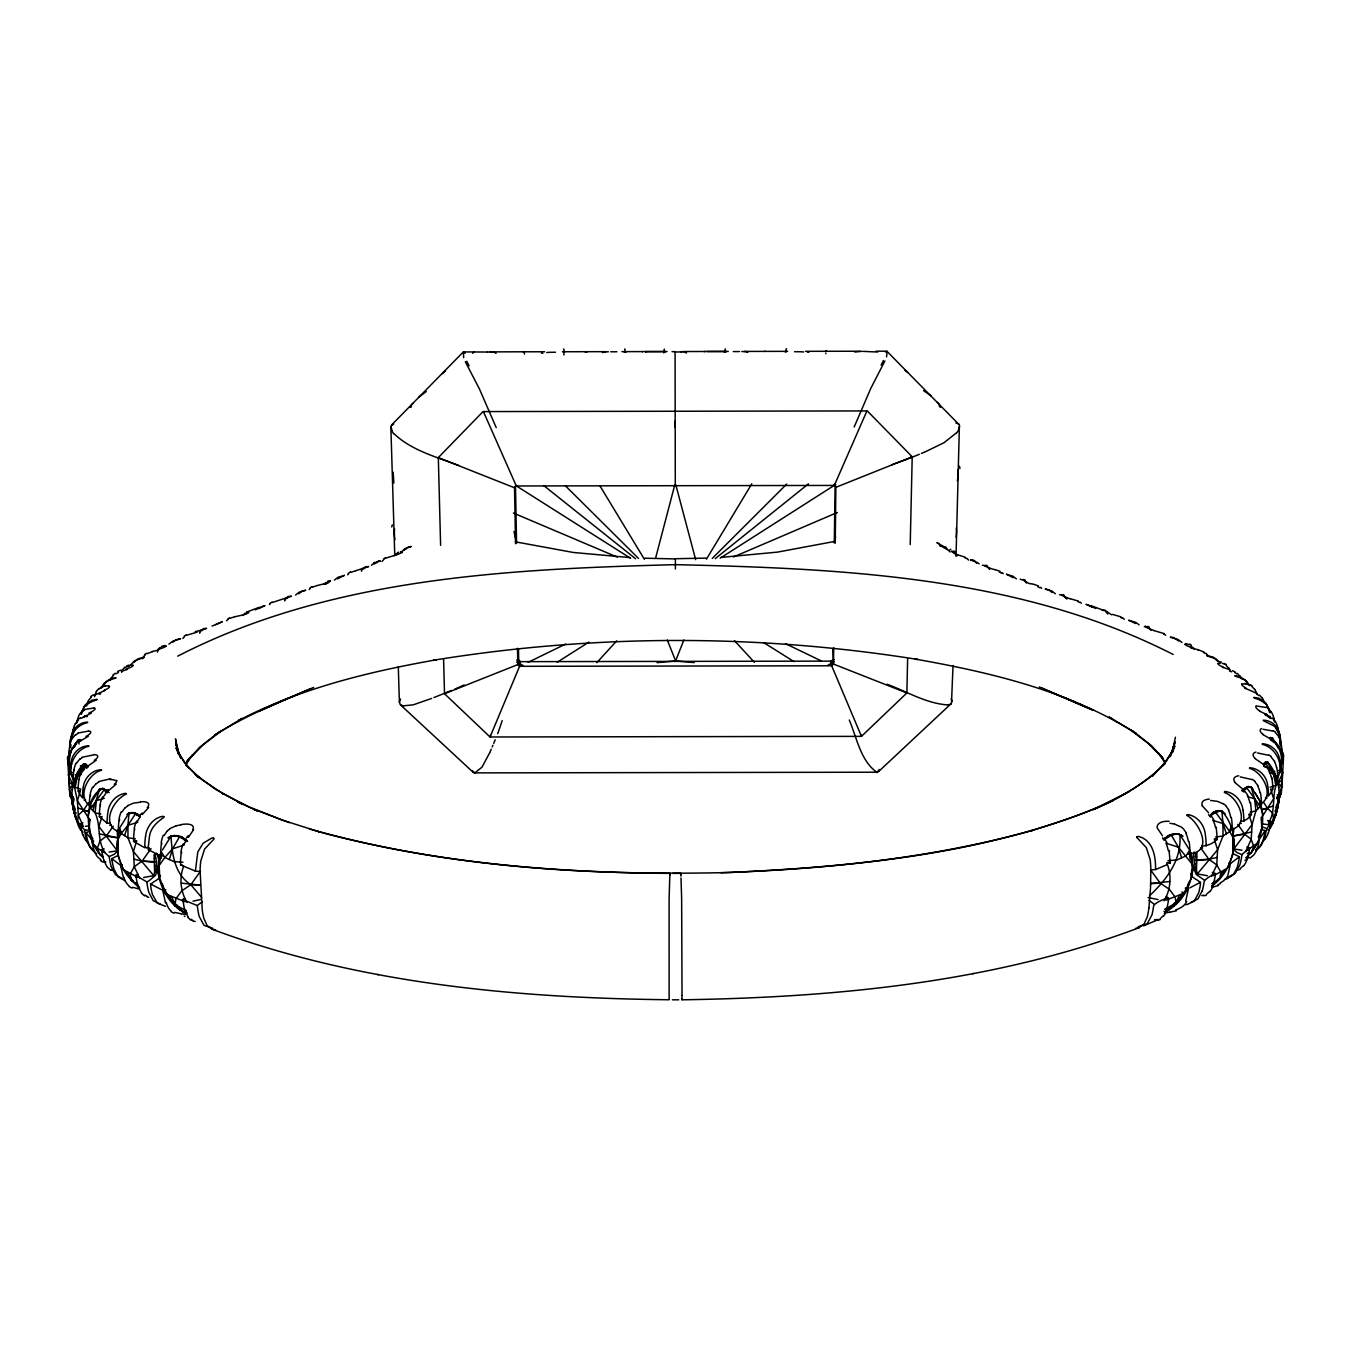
<?xml version="1.0" encoding="UTF-8"?>
<svg xmlns="http://www.w3.org/2000/svg" width="1351" height="1351" viewBox="0 0 1351 1351"><rect width="100%" height="100%" fill="white"/><g stroke="black" fill="none" stroke-linecap="round" stroke-linejoin="round"><path stroke-width="1.5" d="M675.297 485.701L675.078 351.8M391.959 430.665L390.979 426.105L393.715 424.011M472.597 770.796L473.306 772.434L400.301 704.682L399.406 702.115L400.555 698.94M706.016 558.115L675.399 558.723L675.399 569.058M682.019 995.13L681.647 899.614A127.636 1.216 89.7 0 0 681.613 897.908L681.005 877.947M682.019 995.704L681.951 999.656M879.129 769.445L878.437 771.708L951.476 703.364L953.029 665.739M1190.18 859.152L1189.724 852.346M200.488 871.581L195.388 871.091L197.786 851.991L203.123 843.21L211.702 838.127A2.432 1.131 -14.4 0 1 213.238 838.008M163.336 855.791L160.837 855.994L160.887 853.933M121.185 831.642L118.55 831.76L118.584 829.75M164.062 816.916A2.398 0.929 -16.8 0 1 163.843 817.389C157.02 822.067 150.231 828.18 149.421 837.046C148.542 840.862 149.117 853.359 144.793 845.743A68.969 56.945 -60.3 0 1 145.536 836.387M159.266 855.234L148.374 849.711L149.319 847.786M154.588 872.476L154.098 854.592L155.061 854.389L156.446 861.752L155.855 872.206L154.588 872.476L153.778 875.651L143.645 877.491M832.723 648.598L833.466 664.067L831.676 665.79L519.578 666.313L517.788 664.591L517.484 648.277M835.154 483.506L834.276 542.849L835.492 536.955M92.679 806.716A13.375 12.767 86.3 0 0 92.155 806.682C75.538 800.18 86.869 773.836 101.511 770.205M89.453 806.615L89.487 804.672M110.326 823.198L107.084 823.198L107.134 821.222A67.381 59.461 -49.2 0 1 107.911 812.12C108.924 803.068 115.798 794.912 124.934 793.409A2.381 0.861 -15 0 1 126.217 793.51M118.55 831.76C100.396 824.363 113.281 799.471 126.538 793.932M195.388 871.091L180.595 864.944L180.646 862.833M833.719 647.754L833.466 664.067L906.859 692.962L907.636 658.697M835.256 543.186L835.864 486.292M69.526 755.918L69.019 754.044A62.94 58.954 -8.1 0 1 69.779 745.651L70.083 744.553A24.369 23.085 9.3 0 1 72.414 737.916M72.532 772.552L70.336 772.417L69.239 763.923A63.733 59.647 -1.5 0 1 70.032 755.462L70.32 754.365A24.69 23.018 -3 0 1 72.599 747.643M70.759 747.407C67.803 736.768 76.213 724.862 87.562 722.616M70.336 772.417L70.387 770.543M74.761 781.182C65.068 770.779 74.102 749.433 88.71 746.276M73.106 781.148L73.157 779.24M84.623 797.917C80.992 797.917 78.24 792.699 78.105 789.271A65.507 60.829 -20.7 0 1 78.882 780.54L79.202 779.392M82.428 797.884L82.479 795.942A65.827 60.356 -33.8 0 1 83.272 787.126M107.084 823.198L99.366 816.595L99.417 814.636A67.094 60.896 -38.7 0 1 100.143 805.635M144.76 847.769L133.597 841.437L133.648 839.41A68.614 59.427 -52.8 0 1 134.323 830.156M680.701 874.806L680.752 873.438L680.904 875.161A125.913 1.182 89.7 0 1 680.938 876.073M952.05 701.473L951.256 698.653M956.035 556.443L959.413 424.94L886.982 351.328L885.412 352.02M910.219 544.571L912.212 456.79L867.291 410.924L483.05 411.582L438.315 457.601L440.612 545.365M1196.479 870.77L1196.902 852.869L1195.939 852.667L1194.588 860.047L1195.213 870.5L1196.479 870.77L1197.307 873.928L1207.456 875.752M1265.701 715.506L1265.431 714.155L1266.377 714.172L1270.244 718.479M69.847 747.779L69.847 747.542A62.619 58.667 3.8 0 1 70.64 739.25L71.451 736.126M877.812 352.02L863.002 351.378M959.598 426.24L958.501 429.686M1150.545 887.506L1150.832 869.048A70.657 52.773 67.8 0 0 1150.123 859.422L1146.29 847.567L1136.816 837.468M393.158 472.191L393.85 483.05M1150.495 888.333L1148.924 907.973M117.453 834.006L118.77 833.803L118.212 830.122L117.233 830.274L118.111 844.544L117.267 850.809L109.161 852.093M1166.69 862.647C1171.874 874.908 1170.945 889.38 1164.106 900.813M1281.423 787.312L1282.335 770.931M187.249 912.938L186.066 913.293C169.483 905.812 159.57 887.235 157.645 869.504L159.334 864.927L160.077 854.356M1190.282 854.035C1196.716 876.039 1185.891 902.147 1165.086 911.689L1163.92 911.351M1266.934 762.065L1264.637 762.656L1263.557 764.784L1267.829 762.268C1283.112 779.848 1281.981 807.189 1270.16 826.204L1275.884 815.362M1210.547 814.687L1215.613 811.225L1221.912 811.225L1222.976 823.502L1223.027 835.982L1217.606 849.779L1216.761 864.893L1211.509 876.478M1233.581 832.165L1233.784 828.433L1232.787 828.281L1233.818 848.968L1241.957 850.218M1213.299 883.081L1214.262 883.284L1211.577 886.307C1235 869.588 1242.109 833.246 1221.912 811.225L1218.737 810.634M1241.755 790.723L1247.598 786.637L1251.144 786.907L1254.589 798.779L1255.89 810.904L1252.09 824.566L1251.212 839.326L1246.01 850.86M1260.28 802.714C1266.005 821.644 1261.378 844.983 1245.673 857.885M669.117 999.149L669.1 899.631A127.636 1.385 -89.9 0 1 669.133 897.925L669.809 876.09A125.913 1.351 -89.9 0 1 669.86 875.178L669.961 873.455L670.079 874.823M1233.429 846.621L1233.868 839.14L1229.748 831.608L1215.714 812.424L1213.536 811.985L1210.851 814.873L1220.004 810.887M68.969 755.885L69.593 750.599M89.858 821.205C87.646 834.259 93.253 848.09 102.642 857.142M140.369 816.46L135.286 813.015L128.987 813.032L127.957 825.309L127.957 837.789L133.394 851.569L134.306 866.667L139.592 878.234M158.844 865.586L158.557 858.696L156.665 853.19M1282.876 762.234L1283.45 755.496C1284.565 750.244 1263.675 729.912 1272.794 740.314M80.182 741.091C79.523 733.728 68.867 755.023 67.55 757.523L69.864 795.756L72.143 798.846M1172.938 752.034L1173.428 746.377M669.201 999.74L669.167 999.757C514.849 998.001 357.694 983.596 212.141 929.235L207.075 925.553L203.849 918.292A70.505 52.436 -67.4 0 1 202.211 909.51L200.1 870.618A70.64 52.824 -67.9 0 1 200.792 860.992L204.575 849.12L214.015 838.988A2.482 1.064 -13.3 0 0 213.542 838.16M1277.151 794.76C1280.68 793.442 1279.431 799.42 1279.549 797.158M1280.647 752.355L1280.849 753.318A63.767 59.613 3.3 0 1 1281.711 761.913L1280.664 770.408L1278.468 770.543M1166.74 908.716A69.999 56.168 61.2 0 0 1168.463 899.918C1169.054 895.73 1153.636 903.329 1153.568 906.116A70.37 52.284 67.3 0 1 1151.947 914.897L1147.134 923.864L1138.116 926.752M1182.108 835.999L1183.003 836.235C1177.16 831.726 1169.155 835.408 1164.528 839.917L1163.346 839.596C1167.652 835.323 1173.884 832.351 1179.913 834.597C1181.804 860.165 1166.842 879.248 1149.431 895.899M1185.688 901.185L1188.475 888.553M75.234 817.338L80.992 828.163C69.121 809.181 67.905 781.857 83.103 764.244L85.299 763.889L87.376 766.743L86.059 766.878L83.998 764.024M1190.873 873.675C1191.751 879.214 1200.38 879.754 1200.448 884.078A69.002 56.624 59.4 0 1 1198.692 892.758L1194.368 900.931L1187.394 904.461M158.759 866.413L155.551 875.262L148.779 881.004L146.752 881.865L135.64 875.33L135.927 877.272M1212.962 885.226L1213.266 884.263A68.513 58.954 52 0 0 1215.225 875.516C1216.913 871.648 1203.707 879.383 1204.062 882.068A68.85 56.506 59.5 0 1 1202.306 890.731M1220.291 882.828A22.207 17.749 8.5 0 0 1227.772 875.887L1230.491 863.525L1239.374 856.77L1232.838 853.545M1267.964 763.602L1267.829 762.268L1265.313 762.133M161.259 854.035L159.891 857.649M160.431 876.495L157.645 869.504L159.367 855.284M1239.374 856.77L1239.087 858.679A67.432 59.157 48.4 0 1 1237.229 867.224L1233.547 874.452L1227.451 878.606M1246.922 846.976C1253.39 848.766 1241.012 852.245 1241.653 856.585A67.28 59.022 48.6 0 1 1239.796 865.096L1235.253 873.27L1228.566 876.934M1249.641 847.837L1249.354 849.745M1261.344 829.396L1265.043 830.612L1259.267 839.393M1265.043 830.612L1264.756 832.486A65.878 60.103 33.5 0 1 1262.864 840.879M1268.234 820.834L1270.936 821.543L1266.275 830.341M1270.936 821.543L1270.649 823.418A65.355 60.44 21 0 1 1268.758 831.794L1268.336 832.858M1273.098 822.945L1277.607 804.183M161.613 844.476L161.816 843.21M1278.147 804.301L1277.86 806.142M1279.346 798.745L1278.384 804.014A64.054 59.528 15.9 0 1 1276.509 812.255L1275.952 813.707M1279.836 795.334L1279.583 796.938M1188.677 882.135L1187.512 889.785L1167.669 910.946L1165.643 910.371M181.439 853.325L181.659 852.042M145.57 836.387C146.448 827.217 152.815 818.368 162.086 816.443A2.432 0.963 -14.3 0 1 163.741 816.561M161.005 853.781L157.645 869.47C160.718 886.104 169.821 901.624 183.483 912.567L185.526 911.976M119.378 820.547L119.597 819.331M134.492 830.156L134.712 828.923M90.314 795.739L90.534 794.557M1268.589 717.077L1264.823 713.97M100.278 805.635L100.498 804.453M83.323 787.126C84.218 778.092 92.324 769.563 101.511 769.85M1173.107 750.784L1175.117 741.817L1170.034 756.746L1172.533 751.477L1162.029 766.389L1165.187 763.332C1129.115 799.64 1078.774 815.852 1031.1 830.797L1032.62 830.375C931.177 858.392 825.833 869.183 720.91 872.712M73.984 770.577L74.221 769.445M81.736 713.041L81.651 713.429A60.508 56.404 22.3 0 0 81.499 714.139M119.378 829.7L117.351 844.882L118.229 840.981M93.557 840.71L92.949 843.7L97.373 848.31L103.554 851.839M193.615 829.615L188.346 837.384M74.136 798.846L73.022 804.031L75.318 809.283M73.106 729.861L72.886 730.942A61.842 57.721 17.7 0 0 72.16 738.473M81.803 712.636L84.117 706.59L90.635 702.115M77.142 720.404L76.923 721.468A61.15 57.333 10.7 0 0 76.635 723.309M1175.438 737.207L1172.212 751.899L1174.863 746.208L1166.555 760.951L1152.302 776.217L1155.747 772.603C1137.002 788.19 1115.605 800.079 1093.229 809.604L1113.241 800.467L1108.867 802.46M70.218 747.373L70.911 744.553M85.62 764.092C78.476 767.317 73.917 781.418 72.076 789.778M92.831 838.954C85.248 824.6 86.295 794.354 103.318 788.528L109.161 792.598M502.2 720.607L498.451 731.702M71.383 735.89C72.633 728.155 79.912 722.228 87.612 722.126M80.739 713.885L85.349 704.715L91.784 700.342M409.978 406.938L412.882 403.307M516.42 485.448L514.528 487.779L515.558 543.727M514.765 486.833L514.528 487.779L438.315 457.601L439.379 457.465M1144.314 626.746L1145.226 626.307M655.708 557.693L674.774 484.908M1231.234 825.985L1229.748 831.608L1223.027 835.982L1215.562 837.029M1262.222 744.367C1276.779 747.458 1285.882 768.364 1276.239 779.189M67.584 759.735L71.029 750.666L78.865 739.673M1189.522 856.602L1191.025 852.988M103.318 788.528L99.771 788.815L92.881 810.583L95.094 812.812C101.274 825.681 96.664 840.761 105.108 852.734M1166.555 908.632L1166.217 909.73M182.993 862.276L173.874 861.566L169.348 859.54L172.54 848.833L179.328 837.13L181.389 836.59L187.536 841.2L186.354 841.521C181.709 837.029 173.722 833.381 167.896 837.907L168.807 837.671M71.654 763.974L68.327 775.069L72.903 784.695L69.273 789.119L73.258 798.576M183.702 866.126C178.991 877.88 180.578 891.609 186.995 902.417M1202.272 890.714L1197.982 898.888L1190.873 902.502M71.029 750.666L67.618 761.947L70.303 763.298M1283.416 757.708L1279.937 748.64L1272.524 739.318L1270.312 739.2L1270.784 737.612M80.351 791.129L77.379 800.755L78.341 815.177L77.429 821.999L83.39 826.592L78.341 815.177L83.39 810.448L88.558 802.612M136.704 840.846L133.394 851.569L153.778 875.651M102.051 816.443L98.927 826.457L117.267 850.809M490.531 735.484L490.041 736.987L861.465 736.363L906.859 692.962L905.845 691.965M1247.378 858.375L1247.057 859.337A25.872 23.271 39.1 0 1 1243.849 865.619M1257.359 847.786L1257.055 848.732A25.669 23.001 27.5 0 1 1253.728 855.014L1250.182 858.02M1262.83 840.879L1259.943 846.993L1255.636 851.096M135.404 838.802L127.957 837.789L124.579 835.61L127.957 825.309L135.184 814.197L137.363 813.758L140.048 816.646L132.584 812.762L126.926 814.518L127.889 814.332M1275.935 814.383L1273.267 820.158M886.577 356.867L887.1 351.463M88.22 815.548L91.125 802.832L99.771 788.815M854.187 427L870.821 388.328L884.888 360.987M102.659 687.152L106.037 681.596L111.339 678.422M1277.32 806.311L1277.641 805.382A63.565 59.309 2.2 0 0 1279.481 797.158M1265.634 761.93L1267.778 762.741M442.368 373.687L445.239 371.069M90.061 820.293L77.379 800.755L74.052 785.1L83.103 764.244M157.645 869.47L159.334 864.927M88.693 822.86L89.977 819.398M71.721 737.173L75.251 728.138M498.215 732.31L497.692 733.644M1190.636 874.806L1193.372 867.798L1191.295 853.731M683.876 639.986L675.618 660.926L657.093 662.665M100.937 688.25L104.061 683.353L109.482 680.093M1275.8 814.113L1274.719 816.426M495.192 739.841L493.706 743.405M1258.288 837.029L1261.902 828.214L1261.209 819.263M492.946 745.245L492.237 746.917M491.274 749.163L490.025 752.034M1275.783 807.29L1278.063 802.038L1276.948 796.854M1268.572 822.742C1276.729 810.144 1270.734 793.746 1278.046 780.844L1265.887 763.737L1263.624 763.501M489.771 752.608L482.02 767.148L474.86 772.873M1248.594 786.789L1243.292 790.859L1244.845 787.954L1247.091 788.292L1260.314 806.412L1262.797 813.606M1264.131 766.473L1264.874 764.919M183.972 844.291L186.59 839.731M1278.992 796.837L1281.255 793.746L1281.812 787.109L1278.147 782.736L1282.707 773.042L1283.382 759.938L1283.45 755.496L1280.545 751.73M164.096 835.509L167.406 830.662M1190.907 852.667L1191.683 863.221L1193.389 867.781L1191.058 879.045L1184.152 892.791L1179.659 894.919L1175.438 903.464L1164.663 909.257M1194.115 851.89L1192.19 863.88M148.694 807.476L142.227 814.585M160.195 875.38C159.334 880.92 150.704 881.477 150.653 885.8A69.002 56.658 -59.5 0 0 152.443 894.463L157.24 903.059L165.548 906.352M76.281 763.484L79.844 758.907M137.177 821.442L139.997 817.085M1232.804 839.14L1233.007 854.102L1227.671 867.815L1224.327 870.061L1219.852 878.606L1211.796 883.723M1191.481 871.395L1193.372 867.798L1191.683 863.221M519.611 663.273L520.473 661.652L830.781 661.129L834.141 659.508M1278.553 796.55L1281.288 791.45L1281.255 793.746L1277.067 798.475L1281.812 787.109L1282.707 773.042L1279.904 763.805M1258.169 841.774L1251.347 852.616L1248.206 855.031M130.236 665.384L134.627 660.791L144.202 657.329L138.089 658.764L133.715 662.514M122.012 811.9L125.035 807.729M1270.16 826.204L1274.787 817.676M74.423 747.069L78.459 739.858L80.672 739.706M1274.55 816.747L1273.385 818.605M284.537 600.199L286.8 597.362M199.509 632.386L201.502 629.769M103.048 797.259L106.02 793.138M83.965 765.46L85.349 764.007L88.355 766.692M361.376 570.477L363.537 567.792M93.05 787.413L96.141 783.496M1272.878 787.295C1272.76 790.723 1269.991 795.942 1266.377 795.975M186.083 764.041L190.001 757.421L186.59 761.778L199.593 747.306L217.072 733.542L214.674 735.248C245.662 715.422 279.978 701.777 313.702 687.389M706.438 559.196L751.798 483.81M1184.743 644.309L1186.043 643.802M243.146 615.499L245.038 613.134M81.769 772.502L84.809 768.618M486.951 352.037L463.461 351.919L463.646 357.694M157.645 650.236L159.874 647.534M1262.138 816.73L1273.638 798.779L1270.632 789.153M162.39 850.1L170.969 836.269L174.566 835.492L181.389 836.59L185.864 840.778M1169.426 909.628L1168.243 909.291L1174.255 903.515L1176.282 904.089L1183.848 892.639L1181.821 892.065M128.987 813.032L119.749 827.808L121.218 833.449L124.579 835.61M940.279 406.769L940.313 406.702A10.183 2.584 -1.5 0 1 940.38 407.225M72.853 747.762L75.892 744.097M72.599 738.018L75.605 734.539M75.555 723.545L78.51 720.1M110.9 678.286L113.535 675.314M122.384 669.944L124.883 667.073M96.343 691.357L98.995 688.351M394.171 555.785L395.927 553.741M381.995 561.492L383.887 559.365M185.695 764.886L192.771 754.55L190.001 758.181L203.174 744.773L220.855 731.229L217.19 733.441L242.049 718.445L238.603 720.505C300.158 688.402 368.316 671.852 436.272 659.795L433.671 660.217C593.444 634.176 757.539 633.889 917.397 659.406L914.796 659.001C991.718 672.595 1069.874 691.087 1136.461 733.711L1134.063 732.022L1151.542 745.735L1161.944 757.269M401.281 552.069L404.743 548.894M102.946 856.906L99.788 854.507L97.373 848.31L99.873 841.217L106.324 836.117L113.231 826.17M324.308 584.24L325.743 582.551M142.834 657.38L145.081 654.982M1272.068 737.68L1272.034 740.517L1270.734 740.432M136.383 882.878L135.134 883.166L139.592 888.063L131.283 880.379L130.152 874.097L134.306 866.667L142.108 861.111L151.008 848.648M162.407 883.824L163.572 891.457L167.271 894.294L174.87 905.727L175.951 898.685L181.777 890.833L190.829 884.736L200.269 871.547M1270.548 827.741L1268.116 830.341M182.841 638.449L184.58 636.591M1233.818 848.968L1252.09 824.566L1248.932 814.535M1220.493 876.022L1225.34 869.588M1249.405 768.347C1262.915 771.674 1276.34 797.816 1258.828 804.706A13.375 12.767 -86.5 0 0 1258.305 804.791M403.713 550.482L406.972 547.662M70.455 753.74L67.55 757.523L68.158 764.261M118.364 850.505L114.295 854.288L109.178 856.534L101.46 849.728L104.179 848.867M1174.255 903.515L1179.727 898.685M1210.31 816.983L1211.813 815.058M298.807 593.798L301.83 591.231L305.664 590.167M295.548 595.065L298.993 592.295L305.377 590.421M337.615 578.87L344.454 575.256M334.457 580.086L337.919 577.333L344.117 575.526M1197.307 873.928L1217.606 849.779L1214.262 839.072M1163.177 915.927L1160.205 918.663M168.926 644.157L172.54 641.32L180.544 638.719L176.069 639.749L172.607 642.282M1209.736 891.407L1206.511 894.227M116.237 784.137L108.418 790.791M1243.714 865.518L1240.336 868.406M1264.958 839.039L1262.594 841.285M226.58 620.818L228.015 619.467M80.148 739.588L80.621 741.175L78.392 741.311L79.118 744.029M374.227 564.093L376.642 562.1M955.917 433.249L944.079 442.672L925.334 451.791M371.39 565.275L373.991 563.198M309.193 589.526L310.223 588.529M596.872 662.598L616.715 640.83M347.629 574.766L348.659 573.77M724.339 352.223L725.588 351.581M202.093 901.894L197.246 905.542L184.327 900.273M258.666 608.592L264.779 605.67M1255.957 844.088L1247.564 849.965M255.187 609.892L262.449 606.447M215.653 624.702L222.206 621.696M212.073 626.07L222.206 621.815M115.966 677.83L111.508 678.354M391.537 425.041L415.196 400.96M415.922 400.217L463.157 352.104M785.319 352.121L786.654 351.463A12.615 3.698 23.6 0 1 786.654 348.71M418.844 397.228L426.291 391.52M1250.199 812.137L1255.89 810.904L1260.314 806.412L1259.858 800.907L1255.163 792.851M269.457 604.539L270.487 603.61M712.281 558.385L786.704 484.097M83.07 717.516L84.877 715.962L87.072 716.604M102.473 788.342L98.707 790.2M445.526 692.742L444.513 693.739L490.041 736.987L519.578 666.313L520.473 661.652L518.683 659.93L518.497 649.122M1166.521 837.755L1169.493 834.952L1171.537 835.509L1178.376 847.178L1191.886 863.745M951.02 703.888L951.053 703.837A54.732 11.517 27 0 1 948.233 704.783M1278.57 748.674L1272.49 737.866L1270.767 739.115L1262.712 734.454M1251.566 812.728C1251.026 817.051 1245.098 821.509 1240.674 821.34M91.361 697.082L88.541 700.291A23.153 21.278 32.6 0 0 86.515 706.016M82.462 710.862L79.574 714.139A23.575 22.173 29.8 0 0 77.362 720.455M96.208 760.258L87.004 766.676M715.236 558.639L808.472 483.827M118.263 855.386L111.745 858.628L112.032 860.536M1224.327 792.108A2.381 0.861 14.8 0 0 1224.614 792.564C1238.647 797.445 1251.144 825.613 1230.305 829.818M866.768 411.329L834.327 485.431L516.302 485.972L483.59 412.004M854.795 352.037L861.854 351.328M827.623 665.401L834.057 661.787M78.122 742.307L88.187 736.413M100.008 693.958L100.717 693.468L98.826 693.941M96.867 699.767L90.821 702.03M1224.327 870.061L1213.401 875.634M1217.96 663.425L1220.004 662.969M1059.522 594.693L1062.781 595.2M170.006 828.535L176.204 825.765M1257.173 848.935L1261.479 844.814L1264.35 838.718A65.709 59.951 33.7 0 0 1266.225 830.341M720.218 558.149L835.779 484.418M1278.164 782.719L1282.268 780.084M80.739 718.445L91.378 713.108M557.254 662.21L588.867 642.113M127.771 805.584L133.546 803.119L140.2 802.224M264.678 605.822L262.601 606.413M1187.107 814.873L1186.989 814.957A2.162 0.861 14.6 0 0 1186.82 815.43C1198.81 821.577 1213.232 850.049 1191.7 853.545M1217.319 837.637C1215.799 842.804 1207.22 846.081 1201.647 846.064M93.607 695.495L104.635 690.631M115.662 678.033L109.634 680.026M1256.869 849.104L1255.67 849.728M98.859 781.503L110.63 778.767M82.158 757.269L93.405 754.922M1253.812 697.386L1258.963 698.315M115.764 673.811L118.483 672.511M397.295 552.762L398.663 552.137M1200.718 882.135L1189.859 887.86M203.005 628.654L206.551 628.333A13.628 0.912 -12.4 0 1 195.186 631.609M89.706 828.467C85.637 834.378 77.277 823.451 82.884 822.793M1265.11 714.662L1270.176 716.452M177.741 656.13C330.201 577.704 507.267 569.126 675.399 564.65C843.463 568.568 1020.512 576.489 1173.141 654.458M161.444 646.453L164.484 645.525M246.406 612.172L259.257 607.308M77.834 733.053L87.967 731.195M147.09 653.698L152.41 651.638M288.084 596.5L291.461 596.213L272.395 602.462M84.539 709.495L93.472 708.076M327.398 581.386L329.88 580.643M364.939 566.846L368.671 566.542L355.718 570.747M164.771 889.414L162.812 890.326L165.447 902.856M1101.791 805.483L1129.098 791.602M385.795 558.115L394.762 555.345L390.861 427.119M1280.697 761.288L1283.382 759.938L1279.937 748.64M101.021 687.034L105.277 685.734M464.136 684.991L454.932 689.061M126.707 665.908L128.7 665.131M186.691 635.24L197.162 632.15M528.123 662.328L565.697 644.022M1273.317 772.012L1274.804 771.353M1234.882 675.72L1239.407 676.463M1179.659 894.919L1165.93 900.188M350.838 572.385L355.448 570.814M229.873 618.353L234.753 616.715M312.419 587.145L317.113 585.557M602.901 351.986L608.423 351.767M183.989 898.837L182.503 899.496L182.773 901.489M1167.956 860.655L1177.076 859.928L1186.11 855.808L1189.64 850.151L1179.913 834.597M1261.716 823.84L1267.728 824.65L1273.689 820.023L1272.743 813.201L1267.66 808.506L1261.918 809.722L1273.199 805.99M287.442 698.518L258.261 711.487L310.713 688.655M138.275 874.317L135.64 875.33M374.902 562.759L375.544 562.489A13.274 8.022 3 0 1 376.169 562.371L378.111 561.408M1170.152 863.39L1170.304 861.212M1143.621 925.857L1158.28 919.541L1154.497 919.744M733.492 556.95L837.35 512.485M405.891 548.337L410.856 546.733M1167.095 864.708L1155.561 869.52L1150.461 870.01M924.675 452.061L921.399 453.446M982.413 565.191L985.909 565.782M89.757 831.338L86.059 832.554L86.363 834.428A65.861 60.103 -33.5 0 0 88.288 842.821L91.226 848.918L94.975 852.65M919.322 454.308L909.274 458.394M451.504 690.479L433.891 697.572M408.002 547.172L411.16 546.412M1247.277 859.489L1244.93 860.351M1097.485 807.662C981.485 854.609 854.693 866.464 730.79 872.476C589.492 875.938 446.151 867.578 309.548 829.024M122.181 864.758L120.627 865.349L111.745 858.628M909.037 458.479L908.125 458.85M907.247 459.188L891.913 464.71M431.628 698.45L413.153 704.85L402.868 705.881M1273.773 773.616L1274.787 773.245M1148.874 907.956A70.522 52.385 67.2 0 1 1147.303 916.772L1144.061 924.016L1139.028 927.732C993.542 982.565 836.337 997.41 681.917 999.808L681.85 999.132M1218.484 885.513L1211.948 887.286M1218.062 879.248L1219.852 878.606L1220.949 872.307L1216.761 864.893L1208.925 859.354L1201.09 848.462M1242.245 684.113L1245.048 683.775M173.029 835.712L169.517 836.877M1263.286 720.167C1271.004 720.235 1278.299 726.146 1279.583 733.88M91.952 700.274L97.086 699.311M127.112 669.471L122.046 671.194M380.003 561.189L378.787 561.526M1206.747 655.505L1213.097 657.11L1217.521 661.163M1247.176 853.393L1251.347 852.616L1253.745 846.418L1251.212 839.326L1244.727 834.242L1233.767 835.897L1251.651 831.946M184.192 845.067L172.54 848.833L164.856 857.497L159.114 865.451L159.553 873.101M1270.041 787.228L1275.851 785.353L1273.419 773.633L1267.829 762.268M1139.028 927.732L1135.634 928.357M247.419 611.733C253.616 612.695 237.219 616.394 234.787 616.698M92.645 839.106L91.564 839.444L86.059 832.554M1176.468 910.76L1170.101 912.145M81.465 774.393L77.547 775.609L72.954 782.837L74.052 785.1M137.819 822.269L127.957 825.309L121.218 833.449L117.149 840.981C116.71 857.446 122.671 875.988 137.734 884.466M1249.658 767.773C1258.845 768.111 1266.664 776.099 1267.643 785.167A65.827 60.356 33.8 0 1 1268.471 793.983L1268.572 795.908M378.584 561.256L380.205 560.885M104.28 798.289L96.36 800.687L90.669 808.337L92.881 810.583M152.916 651.486L158.455 649.932M86.126 715.946L83.948 716.672M179.683 909.645L182.909 910.895L181.726 911.233M174.87 905.727L176.897 905.153L180.578 909.392M177.386 907.804L178.568 907.467M171.408 900.34L176.897 905.153M173.232 903.127L174.414 902.789M703.989 351.564L705.273 351.496M169.415 897.385L170.598 897.047M1237.736 869.537L1236.773 869.774M1226.759 878.825L1224.817 879.281M181.946 838.16L183.145 837.84M184.293 839.63L185.205 839.393M1204.096 895.257L1201.765 895.645M173.384 835.813L174.566 835.492M175.596 835.796L176.491 835.56M177.589 836.252L178.771 835.931M76.315 812.897L75.217 813.167L73.511 806.175M176.373 825.731L180.899 824.887M642.198 351.665L643.329 351.598L621.882 351.648M1262.341 743.759C1271.071 744.029 1278.772 751.274 1279.735 759.988M395.218 555.227L402.328 552.508L400.656 551.732M317.316 585.507L328.563 582.72L330.455 580.677M73.444 796.887L71.282 797.326L72.734 806.007A64.037 59.512 -15.9 0 0 74.66 814.248L74.964 815.025M1194.588 860.047L1208.925 859.32L1217.183 857.345M835.391 541.295L777.467 552.12L721.062 557.406M73.528 803.946L72.447 804.183M1128.676 620.177L1135.549 623.503M1247.598 786.637L1251.144 786.907L1253.12 789.575L1251.82 789.389M1257.426 706.134L1266.377 707.519M972.652 973.716L973.801 973.463M154.825 865.755L156.091 865.484M154.943 869.183L155.905 868.963M154.402 858.409L155.669 858.138M133.85 859.135L142.091 861.094L156.446 861.752M192.99 901.151L200.978 899.462M128.058 813.572L132.162 812.424M132.584 812.762L133.529 812.559M134.019 813.268L135.286 813.015M137.278 815.312L138.545 815.058M1086.086 604.285L1092.199 607.19M1170.354 637.064L1173.546 637.588M948.571 704.969C926.887 703.837 907.247 691.746 887.202 684.281M1045.201 588.918L1049.035 589.965L1052.057 592.515M1176.282 904.089L1175.134 897.047L1169.274 889.211L1160.188 883.149L1150.816 883.554L1169.662 881.511M1169.932 912.178L1165.356 912.888A16.178 4.205 -11.1 0 0 1164.224 913.411M886.492 351.192L876.107 351.192M1187.005 904.528L1185.621 904.68M99.366 789.305L100.666 789.119M102.321 788.68L104.517 789.035M97.829 791.483L99.13 791.298M105.361 791.331L106.678 791.146L107.624 792.733L103.216 789.22M1262.932 729.253L1273.081 731.06M85.4 826.322L89.402 825.782M1006.394 574.124L1013.25 577.721M180.595 864.944L182.115 864.792M148.374 849.711L150.451 849.559M83.171 764.717L84.471 764.582M84.978 764.75L86.278 764.615M87.291 765.46L85.045 765.696L77.547 775.609L75.149 787.346L80.959 789.204M826.103 351.311L827.15 351.277M1280.157 763.889L1281.812 763.771M1196.766 860.519L1208.925 859.354M1257.494 752.98L1268.741 755.31M516.707 660.082L518.683 659.93L517.788 664.591L444.513 693.739L443.601 659.474M1280.241 745.397L1279.735 734.572L1280.292 737.241A62.636 58.667 -3.9 0 1 1281.086 745.532L1281.17 746.444M1278.485 772.552L1280.14 772.468M133.597 841.437L135.252 841.352M939.671 545.5L942.846 546.277M80.283 765.781L81.263 765.713M78.459 739.858L80.266 740.247L78.831 740.399M1271.257 789.271L1272.946 789.204M109.651 825.225L111.289 825.174M680.617 351.648L686.511 352.003M741.75 351.547L747.086 351.648M1281.474 753.909L1281.981 752.034A62.94 58.887 9.9 0 0 1281.12 743.641L1280.9 742.678M487.424 352.02L493.74 352.003L496.087 353.337M105.868 685.683L108.654 686.021M1265.397 798.002L1267.052 797.985M1240.252 776.893L1252.039 779.595M99.366 816.595L101.055 816.595M84.556 716.148L87.055 716.081M764.784 351.395L765.966 351.378M1249.928 814.687L1251.617 814.704M83.948 799.944L85.603 799.961M474.218 351.885L472.529 353.286M521.368 351.8L490.143 351.885M583.176 351.699L562.455 351.75M706.303 351.48L728.29 351.463M766.625 351.378L787.717 351.361M680.752 873.354L672.697 873.388M522.263 351.8L544.639 351.767M584.122 351.699L605.89 351.665M667.039 351.564L644.866 351.598L665.503 351.564M683.116 351.547L705.898 351.48M726.618 351.463L707.333 351.496M744.283 351.429L765.46 351.378M805.551 351.328L827.927 351.277M828.822 351.277L860.047 351.243M474.471 772.89L877.204 772.215M678.742 999.808L672.376 999.824M584.865 351.699L586.52 352.037M523.023 351.8L524.087 351.834M645.052 351.598L646.183 351.682M955.849 422.998L958.771 423.91M130.895 664.793L132.938 665.249M1239.694 823.316L1241.333 823.367M670.012 873.388C551.765 872.476 432.658 862.597 318.211 831.54L319.714 831.963L281.768 819.922L249.057 806.902L221.767 793.105L223.506 793.966L201.839 779.645L185.695 764.953L188.853 767.993L178.366 753.132L180.882 758.384L175.816 743.489L177.842 752.439M78.054 791.179L79.743 791.247M1265.735 714.662L1266.985 714.696M1210.682 800.467L1217.335 801.329L1223.128 803.761M1187.63 854.102L1190.214 854.254L1190.079 852.245M195.169 921.5L192.889 921.129M644.799 558.216L675.399 558.926M1102.129 610.044L1104.459 610.72M1215.714 839.562L1217.369 839.646M70.86 774.461L72.515 774.545M1200.515 847.837L1202.593 847.989M1145.344 626.307L1147.877 627.067M170.969 836.269C172.219 854.119 174.313 873.996 190.829 884.702L200.201 885.125L181.355 883.132M164.839 645.525L166.139 646.031M1020.968 579.478L1023.45 580.204M69.188 765.781L70.86 765.899M215.535 929.86L212.141 929.235M1270.278 737.73L1272.49 737.866M1270.683 738.254L1271.966 738.338L1270.801 738.338M923.544 390.625L930.957 395.792M629.752 557.558L573.348 552.475L515.423 541.835M1168.835 863.171L1170.354 863.306M1186.414 643.819L1189.454 644.731M212.681 928.238L204.018 925.401L199.205 916.434A70.37 52.334 -67.4 0 1 197.567 907.669L197.246 905.542M463.596 351.902L465.166 353.219M970.643 559.888L972.264 560.243M694.161 662.598L675.618 660.926L667.293 640.002M142.108 861.077L154.25 862.225M1264.637 762.656L1265.955 762.791M148.83 897.317L147.09 896.996M1169.949 823.249L1174.492 824.076M1245.622 683.826L1249.895 685.109M911.131 456.655L912.212 456.79L836.1 487.221L834.091 484.502M876.816 772.198C860.671 761.018 856.754 737.612 849.272 720.015M1225.948 791.585C1235.05 793.071 1242.042 801.177 1242.988 810.245M1248.442 786.451L1251.566 787.397M1246.399 787.143L1247.699 787.329M1252.225 788.292L1250.266 787.211M106.324 836.117L117.267 837.738L99.4 833.854M1244.237 789.254L1245.538 789.44M181.237 913.8L185.813 914.492M181.085 913.766L174.701 912.398M1188.779 814.754C1198.05 816.646 1204.45 825.478 1205.345 834.631A68.969 56.911 60.1 0 1 1206.122 843.987L1206.207 846.03M102.592 855.014L99.788 854.507L95.144 845.996M1219.75 810.786L1222.858 811.765L1221.912 811.225M1217.369 810.769L1218.315 810.972M1215.613 811.225L1216.879 811.478M1212.354 813.285L1213.62 813.538M1278.671 802.173L1277.59 801.954M1148.08 897.503L1158.094 899.563M160.296 904.191L153.187 900.61L148.914 892.572A68.833 56.539 -59.6 0 1 147.09 883.79L146.752 881.865M1195.331 856.416L1196.614 856.686M83.39 810.448L89.132 811.664L77.868 807.966M139.187 889.026L132.702 887.286M1194.943 863.779L1196.209 864.049M100.785 814.028L95.094 812.812L96.36 800.687L103.807 790.183L106.07 789.828L106.678 791.146M1030.34 583.581L1033.532 584.291M1112.548 614.418L1121.009 616.85M1195.145 867.258L1196.108 867.46M377.334 974.443L378.483 974.679M1070.245 598.729L1078.47 601.094M1088.416 605.062L1095.695 608.474M1088.112 604.995L1086.508 604.556M563.654 351.885L564.532 352.223M1153.72 630.545L1164.207 633.602M957.099 554.636L965.053 557.136M1275.901 811.191L1274.804 810.921M624.719 351.767L625.868 352.425M995.13 569.666L992.546 569.075A12.463 1.858 18.2 0 1 984.288 565.596M1033.751 584.341L1038.446 585.912M458.648 465.453C436.626 456.976 412.156 450.694 394.543 434.211M75.183 774.95L77.733 775.812M995.4 569.734L1000.027 571.287M1266.562 828.467L1261.395 826.542M125.136 880.818L118.044 876.782L113.94 869.048A67.432 59.174 -48.5 0 1 112.082 860.519M904.883 370.225L905.879 370.748M1176.316 833.837L1177.498 834.158M1181.382 835.205L1177.869 834.057M1174.391 833.922L1175.286 834.158M1172.111 834.293L1173.293 834.614M1167.737 836.218L1168.936 836.539M1165.677 837.772L1166.588 838.008M1190.214 855.707L1191.109 855.943M941.444 546.277L947.152 549.57M941.36 546.243L940.026 545.838M1192.443 648.193L1197.965 649.73M1180.538 895.392L1181.703 895.73M1222.199 663.29L1224.209 664.067M1176.738 901.151L1177.903 901.472M1172.584 905.845L1173.766 906.166M1170.574 907.771L1171.469 908.024M1174.644 824.127L1180.858 826.863A16.128 15.925 12.3 0 1 1183.51 828.957L1186.448 833.145M1259.554 837.519L1258.473 837.181M974.747 561.273L970.829 560.175M122.266 878.657L115.477 874.654L111.39 866.937M1248.645 797.006L1254.589 798.779L1258.102 808.658M1198.489 649.882L1203.825 651.925M1213.097 820.496L1222.976 823.502L1226.387 833.803M1269.484 772.434L1273.419 773.633L1276.948 783.107M1241.924 854.676L1236.807 852.447L1232.72 848.664M1166.707 843.446L1178.376 847.178L1181.601 857.868M1045.606 589.222L1051.872 591.012L1055.334 593.781M1215.461 873.557L1212.81 872.543M1006.799 574.411L1012.929 576.185L1016.408 578.92M1173.58 637.588L1178.629 640.982M1228.853 669.336L1223.786 667.63M185.155 901.793L166.95 894.463L163.572 891.457M105.868 862.09L103.926 861.364M1230.491 863.525L1228.92 862.951M289.367 822.641L253.346 809.063L257.619 810.988L237.607 801.92L241.998 803.896L215.299 789.153L195.135 774.191L198.597 777.788L184.344 762.572L176.035 747.863L178.704 753.52L175.495 738.862L178.045 753.672M952.185 551.208L953.536 551.816M1239.576 676.53L1246.433 681.039L1249.759 685.717M1241.265 678.134L1235.202 676.142M1091.608 605.907L1103.463 610.28M1129.031 620.464L1135.549 622.254L1139.129 624.871M1204.332 880.126L1196.159 874.418L1192.257 864.437M1241.434 678.185L1245.234 680.11L1247.361 683.049M1259.132 698.383L1265.583 702.74L1268.994 710.001M1260.095 700.071L1254.1 697.876M516.572 662.074L523.107 665.519M1170.675 637.385L1178.089 639.513L1181.99 642.451M1168.581 897.875L1167.095 897.233M1260.28 700.156L1266.816 704.614L1270.413 712.686M1232.416 670.653L1235.135 671.937M1039.274 686.967L1092.858 710.086L1042.28 688.233M1246.264 688.723L1257.308 693.553M513.38 513.025L617.339 557.136M973.294 560.631L972.737 560.412A13.24 7.279 54.4 0 0 972.281 560.344M1188.289 888.654L1186.33 887.742M76.703 773.532L77.683 773.988M137.701 877.407L123.431 869.622L118.061 855.943L117.351 844.915L117.605 848.462M1063.659 697.234L1089.784 708.701M1207.051 655.877L1215.782 658.714L1220.257 662.801M169.348 859.54L164.856 857.497L161.309 851.839M1265.971 714.172L1259.52 711.15M159.958 854.676L160.837 855.994M785.488 643.667L821.273 660.909M96.748 853.646L95.837 853.173M161.428 889.633L150.366 883.858M1153.838 903.971L1148.975 900.34M85.822 716.621L84.877 715.962M186.472 910.861L175.681 905.086L171.442 896.557M945.97 547.915L950.074 551.968M974.122 561.037L976.638 563.08M976.959 562.236L979.154 563.907M1112.532 719.053L1109.07 716.993L1133.945 731.904L1130.263 729.726L1147.962 743.202L1161.151 756.56L1158.347 752.946L1165.423 763.264M110.85 870.264L107.455 867.376A25.77 22.967 -51.8 0 1 104.466 861.043M144.658 895.966L141.433 893.163M764.058 642.823L794.016 661.635M516.639 486.09L630.63 558.301M68.8 782.094L72.903 784.711M94.013 850.843L89.69 846.756L86.802 840.66A65.692 59.951 -33.7 0 1 84.893 832.284L84.539 830.426M101.004 859.895L97.492 856.889A25.585 22.899 -40.1 0 1 94.367 850.691M190.947 920.234L187.975 917.515M944.805 547.307L936.935 542.595L938.658 543.744M1263.371 720.674L1274.55 726.264L1279.667 734.235M1221.591 811.512L1223.043 812.525M1122.867 617.947L1124.319 619.298M1080.378 602.242L1081.408 603.171M1263.911 764.734L1254.691 758.333M88.592 843.21L86.228 840.981A25.179 23.271 -36.5 0 1 83.019 834.749M543.794 485.6L635.612 558.774M1205.835 653.208L1208.385 656.062M906.065 370.9L907.652 372.471M1064.064 596.061L1066.108 598.476M1268.471 708.887L1271.359 712.146M987.311 566.728L989.253 568.991M1226.033 665.232L1228.549 668.086M1237.381 673.423L1240.032 676.395M1251.938 686.426L1254.589 689.432M1275.31 732.546L1278.333 736.008A24.436 22.866 4.6 0 1 1280.782 742.56M1242.464 788.916L1234.645 782.28M966.978 558.368L968.599 560.108M1259.554 695.14L1262.391 698.332M1002.206 572.655L1003.236 573.651M1040.642 587.28L1041.672 588.293M1105.844 611.682L1107.752 614.029M83.07 832.284L80.638 829.7M1272.406 718.107L1275.395 721.535A24.014 22.14 -1.9 0 1 1277.81 727.868M1191.025 645.795L1193.271 648.497M1271.071 756.932L1274.668 761.491M954.937 552.795L956.694 554.839M85.349 764.007L88.288 766.743M1275.04 742.104L1278.08 745.752M1254.775 781.57L1257.882 785.488M1025.122 581.369L1026.557 583.058M1149.397 628.164L1151.153 630.343M565.41 485.786L638.567 558.487M937.493 402.395L940.414 406.026M1208.655 812.829L1202.17 805.736M1266.107 766.659L1269.163 770.526M1223.989 812.711L1225.323 814.079M1225.864 805.922L1228.903 810.076M734.454 640.627L754.398 662.328M1244.896 791.247L1247.868 795.367M72.667 798.88L69.864 795.756L69.83 793.459L72.582 798.542M190.829 884.736L201.637 897.452M1162.502 835.779L1157.233 828.028A16.415 8.342 16.3 0 1 1169.105 821.34M1210.884 815.312L1213.738 819.652M1163.414 758.705L1161.117 755.817L1165.052 762.42M126.994 872.999L133.09 881.021L131.283 880.379L126.791 871.851M1270.261 767.925L1275.8 775.542L1278.958 787.785M1150.697 869.993L1160.188 883.115M1237.769 824.33L1244.727 834.209M1164.292 838.127L1166.909 842.669M77.581 820.293L76.99 819.365M1263.506 802.241L1267.66 808.472M1251.144 786.907L1259.858 800.907M77.716 821.83L75.217 816.376A64.206 59.664 -15.7 0 1 73.326 808.118L72.971 806.294M599.912 485.853L644.41 559.297M88.845 745.938C80.435 745.397 72.11 753.166 71.231 761.998A64.189 59.883 -15.4 0 0 70.438 770.543M76.365 819.331L80.992 828.163M831.659 662.75L830.781 661.129L831.676 665.79L861.465 736.363L860.992 734.876M76.247 818.03L75.065 815.295M465.301 361.713L479.453 389.004L496.222 427.608M86.059 766.878L86.785 768.432M160.6 855.909L161.478 858.29M1275.716 726.146L1279.279 735.164M1261.074 817.473L1262.358 820.918M123.414 877.694L120.627 865.349M82.833 834.817L82.495 833.871M104.095 861.212L103.723 860.114M94.097 850.64L93.776 849.711A65.996 58.853 -44.8 0 1 91.986 841.285M138.19 886.982L137.87 886.02M73.613 807.645L73.562 807.51A63.565 59.343 -4.1 0 1 71.586 799.15L71.282 797.326M184.867 911.199L184.563 910.236M1280.089 742.543L1280.782 745.364M675.838 484.908L695.664 559.652M76.45 819.669L78.054 824.921A24.622 22.612 -22.7 0 0 80.52 829.734M1273.824 718.411L1274.044 719.475M1277.86 727.868L1278.08 728.932A61.893 57.772 -15.8 0 1 1278.958 737.122M76.298 819.01L75.217 813.167M513.988 531.483L516.217 541.515M1271.747 777.416L1271.983 778.564M1276.746 767.436L1276.965 768.584A64.527 59.63 28.6 0 1 1277.742 777.247L1277.894 779.139M1250.435 802.545L1250.671 803.744M1260.415 792.615L1260.635 793.797A66.115 59.224 45.1 0 1 1261.361 802.714M1269.264 711.183L1269.315 711.453A60.525 56.421 -22.4 0 1 1269.518 712.517M1216.221 827.133L1216.44 828.366M1231.335 817.49L1231.555 818.723A67.702 57.316 57.3 0 1 1232.196 827.893M1169.257 850.421L1169.476 851.687M1189.1 841.521L1189.302 842.788A69.391 54.276 65.1 0 1 1189.927 852.211M80.469 825.377L80.182 823.519M101.764 851.637L101.46 849.728M91.851 841.318L91.564 839.444M1281.407 748.572L1282.031 753.875M109.178 856.534L109.465 858.442A67.263 59.039 -48.7 0 0 111.339 866.954M68.732 772.958L69.593 787.464M1280.613 768.533L1280.664 770.408M1261.496 802.73L1261.547 804.689M1232.382 827.927L1232.433 829.919M398.292 666.668L399.389 702.402M1243.899 821.324L1243.849 819.348A67.381 59.444 49.1 0 0 1243.021 810.245M515.491 485.921L516.555 543.389M1155.561 869.52C1155.797 856.804 1153.264 840.677 1139.146 836.59A2.482 1.064 13.1 0 0 1137.289 836.641M675.196 427.304L675.179 421.005M675.095 351.665A10.521 0.861 0.1 0 1 672.038 351.632M681.951 351.784A10.943 0.946 -0.1 0 1 675.128 352.02M469.101 365.783A58.718 7.262 52.9 0 1 466.754 361.241M393.968 434.026A56.252 12.598 24.8 0 1 391.604 430.53M403.189 705.695A54.732 11.5 -27.2 0 1 400.555 704.732M474.539 773.312A56.387 9.204 -55.4 0 1 473.88 771.742M877.795 771.066A56.387 9.254 55.2 0 1 877.137 772.654M958.855 429.55A56.252 12.581 -25 0 1 956.491 433.063M883.419 360.531A58.718 7.228 -53.1 0 1 881.072 365.108M663.729 352.898A10.96 3.648 57.7 0 1 663.848 352.307M665.148 351.868A12.767 3.597 25 0 1 664.32 349.115M685.869 352.999A10.622 3.698 -45.5 0 1 686.477 352.881M956.272 527.853A10.555 2.449 -89.9 0 1 956.12 537.242M725.875 351.648A12.683 3.597 23.8 0 1 725.47 348.913M739.453 351.547A10.538 0.878 0.2 0 1 733.255 351.547M746.647 352.054A12.412 3.952 -35.8 0 1 747.323 352.155M747.289 352.324A10.892 3.631 -45.2 0 1 747.745 352.358M794.523 351.716A11.872 1.03 0.3 0 1 803.676 351.935M807.543 352.071A12.345 3.783 -35.4 0 1 808.32 352.138M808.388 352.172A10.757 3.445 -46.3 0 1 808.827 352.223M563.874 353.303A10.605 3.361 -69 0 1 563.907 354.975M563.485 348.946A12.649 3.85 -25.6 0 1 563.283 351.986M546.75 352.493A11.906 1.03 -0.5 0 1 555.464 352.239M541.413 353.118A11.196 3.513 39 0 1 542.882 353.286M624.669 348.946A12.716 3.766 -25.8 0 1 624.111 351.935M616.917 351.75A10.538 0.895 -0.4 0 1 610.72 351.767M602.698 352.172A12.362 4.053 39.5 0 1 602.968 352.037M602.411 352.577A10.892 3.631 45.4 0 1 602.968 352.543M391.756 526.974A12.379 7.363 65.4 0 1 392.33 524.864M394.982 539.64A10.538 2.449 89.7 0 1 394.56 528.815M445.256 370.968A9.626 3.107 -69 0 1 445.475 370.917M586.385 352.375A14.557 2.533 -64.6 0 1 586.739 352.206M524.374 353.489A14.929 2.736 -76.1 0 1 524.424 354.165M524.576 351.665A7.397 1.3 -19.3 0 1 524.526 351.868M825.816 353.742A15.03 2.736 75.7 0 1 825.849 353.05M825.664 351.344A7.414 1.3 19 0 1 825.613 351.142M939.029 405.79A11.433 3.006 18.4 0 1 939.756 406.567M410.721 407.394A11.433 3.006 -18.6 0 1 411.363 406.702M959.379 466.213A11.956 7.008 -60.3 0 1 959.936 468.611M957.91 469.591A9.778 2.33 -89.4 0 1 957.335 480.753M373.72 562.877A14.304 11.686 32.5 0 1 374.615 562.371M378.145 561.29A13.24 7.414 -55.8 0 1 378.601 561.138M376.777 562.776A14.236 9.727 -72.2 0 1 377.638 562.252M171.29 911.283A22.579 17.918 -61.5 0 1 166.257 902.451M174.127 913.175A16.094 11.72 -11.8 0 1 171.29 911.841M184.243 916.282A16.195 2.229 7.4 0 1 185.036 916.4M192.805 920.335A15.688 8.494 66.7 0 1 190.998 919.254M188.346 917.143A26.969 20.535 -70.5 0 1 185.661 910.895M184.817 910.101A69.965 55.746 -62.5 0 1 183.162 901.353M180.477 862.867A70.117 56.641 -62 0 1 181.186 853.325M180.916 852.059A27.121 21.7 -62.4 0 1 183.179 843.987M186.168 838.245A15.925 5.826 -61 0 1 188.363 835.577M181.017 824.634A16.398 6.4 -19 0 1 192.703 829.767M167.524 830.781A16.195 15.621 -13.6 0 1 170.108 828.687M161.141 843.21A26.885 22.866 -61.2 0 1 163.302 835.205M160.668 853.984A69.391 54.665 -64.9 0 1 161.293 844.493M129.426 886.357A22.072 18.846 -52 0 1 123.988 877.458M132.162 888.063A15.57 11.568 -1.2 0 1 129.291 886.628M147.056 896.22A15.368 9.592 64 0 1 144.945 895.122M141.652 892.96A26.378 22.021 -62.9 0 1 138.748 886.712M137.954 885.817A68.479 58.718 -53.3 0 1 136.181 877.187M134.171 828.906A26.53 22.866 -53.1 0 1 136.519 821.188M139.558 815.632A15.604 7.025 -56.2 0 1 142.091 813.015M140.656 801.768A16.634 5.809 -19.3 0 1 147.259 807.645M125.39 807.746A15.655 14.996 -30.4 0 1 127.906 805.787M119.04 819.297A26.294 23.811 -49.1 0 1 121.32 811.63M118.381 829.784A67.719 57.738 -56.7 0 1 119.04 820.547M113.484 870.72A15.03 10.774 63 0 1 111.204 869.588M103.774 860.097A66.942 60.305 -39.9 0 1 101.933 851.586M100.126 804.419A25.956 23.457 -39 0 1 102.541 797.056M105.462 791.99A15.283 8.326 -50.7 0 1 108.114 789.558M116.828 780.371A16.246 4.982 -19.3 0 1 114.244 784.306M109.701 779.476A16.465 5.505 -11.8 0 1 115.899 780.675M96.529 783.664A15.233 14.27 -46.7 0 1 99.028 781.807M90.196 794.523A25.72 24.031 -31.2 0 1 92.527 787.194M89.352 804.689A66.131 59.528 -44 0 1 90.061 795.722M103.402 862.191A15.216 11.196 9.9 0 1 100.43 860.638M121.269 867.021A16.094 4.695 5.4 0 1 122.266 868.001M82.428 833.753A65.338 60.39 -22.8 0 1 80.57 825.36M78.983 779.375A25.348 23.457 -21.5 0 1 81.381 772.333M84.235 767.841A14.878 9.305 -44.4 0 1 86.599 765.831M93.895 754.635A15.925 4.256 -18.9 0 1 94.232 760.393M80.182 759.127A14.726 13.409 -58.8 0 1 82.327 757.59M74.052 769.411A25.669 24.25 -11 0 1 75.943 763.349M73.106 779.24A64.544 59.782 -27 0 1 73.832 770.577M74.812 810.836A24.571 23.085 -18 0 1 74.474 810.043M75.301 743.455A14.54 9.997 -36.8 0 1 77.666 741.564M88.49 730.959A15.503 3.529 -18.3 0 1 85.94 736.481M75.926 734.893A14.321 12.26 -64.5 0 1 77.986 733.441M73.19 729.895A23.93 22.291 15.5 0 1 75.42 723.477M78.003 719.526A14.202 10.386 -28.4 0 1 80.283 717.803M93.979 707.873A15.081 2.888 -17.5 0 1 88.913 713.092M82.783 711.318A13.949 10.994 -67.1 0 1 84.691 709.967M90.821 696.592A13.865 10.588 -19.6 0 1 93.135 694.921M104.956 690.277A15.131 2.466 -16.4 0 1 104.061 690.665M108.891 685.936A14.523 2.82 -14.8 0 1 104.28 690.226M104.973 686.105A16.161 5.86 -33.1 0 1 105.564 686.021M99.332 688.909A13.628 9.626 -68 0 1 101.139 687.625M94.57 696.711A22.747 20.839 48.9 0 1 96.478 691.442M110.09 680.347A22.308 19.775 48.4 0 1 110.985 678.354M113.096 674.825A13.628 10.605 -9.2 0 1 115.308 673.288M117.672 671.363A15.705 6.113 -20.9 0 1 121.066 670.096M121.235 671.042A15.79 2.786 -20.6 0 1 122.333 670.653M127.382 669.201A14.675 1.959 -15.1 0 1 126.622 669.471M133.175 665.401A14.084 2.297 -13.9 0 1 126.285 669.083M129.966 665.216A15.773 4.61 -32.5 0 1 130.49 665.148M127.669 666.735A15.688 5.218 -37.2 0 1 129.308 666.212M125.136 667.833A13.426 8.19 -67.5 0 1 126.758 666.617M121.641 672.376A21.937 19.083 61.2 0 1 122.637 670.113M142.379 658.764A21.633 17.918 59.9 0 1 142.733 657.988M144.641 654.627A13.341 10.386 2.7 0 1 146.651 653.242M152.325 651.486A15.401 3.209 -16.6 0 1 152.883 651.317M158.776 649.679A14.321 1.469 -13.6 0 1 157.915 649.915M165.953 646.251A13.73 1.858 -12.6 0 1 157.847 649.459M164.028 645.896A15.334 3.496 -32.2 0 1 164.434 645.846M160.043 648.463A12.986 6.62 -67.9 0 1 161.428 647.298M157.358 652.128A21.498 17.242 69.2 0 1 158.033 650.54M184.276 636.203A12.834 9.997 12.3 0 1 186.269 634.801M201.704 630.799A12.514 5.37 -67 0 1 202.92 629.701M199.728 633.197A21.363 15.925 72.7 0 1 199.931 632.724M227.644 619.18A12.429 9.626 14.4 0 1 229.484 617.931M245.055 614.469A12.176 4.965 -65.8 0 1 246.287 613.354M270.116 603.34A12.091 9.508 14.1 0 1 272.007 602.039M286.817 598.544A11.99 5.083 -65.3 0 1 287.966 597.547M284.689 600.942A20.653 15.52 73.1 0 1 284.892 600.503M309.818 588.225A11.855 9.643 20.2 0 1 311.997 586.621M329.289 581.099A14.118 2.482 -27.8 0 1 329.762 581.031M325.963 584.257A11.686 5.235 -65.1 0 1 327.347 582.94M348.254 573.449A11.517 9.525 18.3 0 1 350.416 571.878M363.622 568.889A11.433 5.286 -65.2 0 1 364.871 567.825M361.511 571.152A19.91 15.57 72.9 0 1 361.696 570.73M383.735 558.942A11.315 9.288 7.1 0 1 385.491 557.727M396.941 554.585A13.594 3.546 -33.4 0 1 398.663 553.893M396.13 554.636A11.247 6.299 -67.7 0 1 397.363 553.606M405.165 549.401A14.236 10.994 9.7 0 1 406.296 548.911M165.852 889.785A14.777 10.572 -54.9 0 1 164.822 890.275M185.036 898.584A15.064 14.017 -88.5 0 1 184.04 899.006M135.387 840.643A15.081 12.26 -39.8 0 1 135.944 840.643M79.827 790.588A14.354 12.514 -12.8 0 1 80.401 790.622M973.362 560.158A14.253 10.622 85.2 0 1 974.223 560.496M974.831 561.189A13.274 8.207 -4.1 0 1 975.388 561.391M975.608 562.202A14.304 10.842 -18.5 0 1 976.621 562.624M1277.81 806.125A64.206 59.664 15.6 0 1 1275.969 814.4M1279.769 759.988A64.206 59.883 15.3 0 1 1280.545 768.533M1224.682 791.618A2.347 0.912 16.4 0 1 1225.897 791.517M1187.343 814.721A2.398 1.03 15.5 0 1 1188.745 814.67M1186.702 901.674A22.747 17.884 22.5 0 1 1179.068 908.564M1185.942 833.364A26.378 21.092 63.7 0 1 1188.373 841.521M1162.535 837.823A15.942 3.529 57.4 0 1 1163.853 839.646M1165.964 843.024A27.104 19.86 64.7 0 1 1168.193 850.404M1169.088 851.687A70.117 55.999 62.6 0 1 1169.865 861.127M1166.707 910.017A27.037 21.515 62.1 0 1 1163.515 916.265M1160.239 919.491A15.705 9.474 -77.2 0 1 1158.246 920.082M1178.376 908.902A16.077 10.014 2.2 0 1 1175.758 909.814M1228.464 810.245A26.26 22.646 54.7 0 1 1230.761 817.524M1223.212 803.625A15.688 15.385 15.2 0 1 1225.813 805.618M1202.424 805.753A16.584 7.38 16.9 0 1 1209.28 799.1M1208.503 814.619A15.621 4.526 52.7 0 1 1210.108 816.46M1213.012 819.939A26.513 21.447 57.1 0 1 1215.376 827.15M1216.204 828.366A68.614 59.039 53.5 0 1 1217.015 837.603M1213.282 885.378A26.463 22.663 52.7 0 1 1209.956 891.609M1206.443 895.088A15.368 10.707 -76.5 0 1 1204.079 895.781M1220.443 883.588A15.553 9.845 -6.3 0 1 1217.876 884.669M1228.701 866.667A16.077 4.695 -5.6 0 1 1229.123 865.991M1228.532 866.008A16.296 4.796 -3.9 0 1 1228.954 865.349M1249.253 857.378A15.199 9.288 -15.1 0 1 1246.703 858.577M1259.368 839.427A66.03 59.005 43.2 0 1 1257.528 847.854M1257.578 785.623A25.669 23.254 41 0 1 1259.993 792.649M1252.157 779.358A15.199 14.962 37.3 0 1 1254.843 781.216M1234.966 782.313A16.263 6.586 17.9 0 1 1238.698 775.761M1242.126 790.301A15.3 5.911 48.2 0 1 1243.984 792.108M1247.328 795.587A25.905 22.427 46.1 0 1 1249.81 802.595M1250.536 803.744A67.077 60.643 39.9 0 1 1251.364 812.711M1249.354 849.745A66.976 60.44 38.3 0 1 1247.513 858.273M1240.319 869.149A15.013 11.872 -76.9 0 1 1237.769 870.01M1273.014 822.928A24.639 22.443 10.2 0 1 1270.43 827.623M1274.483 761.559A25.635 23.794 23.4 0 1 1276.509 767.469M1268.876 755.04A14.675 14.152 70.2 0 1 1271.173 756.56M1255.045 758.35A15.874 5.776 18.4 0 1 1255.94 752.102M1263.489 765.629A14.878 7.397 43.4 0 1 1265.347 767.267M1268.775 770.695A25.297 22.764 31.9 0 1 1271.325 777.467M1271.933 778.581A65.49 60.694 22.3 0 1 1272.76 787.278M1268.353 832.875A25.264 23.288 22.4 0 1 1264.975 839.055M1273.216 730.722A14.287 13.122 77.4 0 1 1275.496 732.124M1263.151 734.471A15.435 4.999 18.5 0 1 1261.513 728.577M1272.321 741.091A14.54 8.224 37.3 0 1 1274.28 742.628M1277.86 745.853A24.673 22.612 15.2 0 1 1280.41 752.389M1277.151 806.412A24.571 22.883 4.3 0 1 1275.986 809.148M1274.094 719.458A61.183 57.367 -8.8 0 1 1274.483 722.025M1271.426 712.112A23.693 22.19 -13.8 0 1 1273.875 718.394M1266.495 707.13A13.915 11.939 78.7 0 1 1268.64 708.38M1260.027 711.15A15.013 4.289 18.4 0 1 1256.261 705.678M1269.687 717.128A14.202 8.798 30.5 0 1 1271.663 718.546M1254.758 689.331A22.866 21.16 -32.3 0 1 1256.734 693.823M1249.996 684.619A13.594 10.656 78.9 0 1 1252.073 685.768M1244.761 683.471A16.161 6.265 35.4 0 1 1245.335 683.488M1246.399 688.318A14.473 3.563 17.8 0 1 1241.62 683.927M1245.706 688.689A15.148 2.77 15.2 0 1 1244.795 688.267M1256.802 694.178A13.848 9.102 23.8 0 1 1258.862 695.562M1262.459 698.298A23.254 21.346 -17.3 0 1 1264.57 703.195M1228.802 667.918A22.021 19.708 -48.4 0 1 1230.221 670.771M1224.259 663.493A13.409 9.288 77.6 0 1 1226.168 664.489M1219.885 662.176A15.638 6.62 46.9 0 1 1221.405 662.024M1219.683 662.665A15.773 4.982 35 0 1 1220.156 662.649M1223.668 667.293A14.084 2.871 14.8 0 1 1217.808 663.594M1223.314 667.614A14.675 2.212 14.2 0 1 1222.503 667.31M1229.14 669.86A15.79 1.976 20 0 1 1229.917 670.13M1229.748 671.126A15.705 3.327 20.6 0 1 1231.605 671.819M1234.645 672.511A13.611 9.271 15.5 0 1 1236.672 673.777M1240.235 676.277A22.41 20.147 -34.1 0 1 1241.552 678.827M1193.608 648.244A21.548 18.154 -60.1 0 1 1194.014 648.987M1189.454 644.106A12.97 7.684 77.4 0 1 1191.109 644.951M1185.739 643.566A15.334 3.749 34.7 0 1 1186.06 643.532M1192.19 647.838A13.73 2.381 13.9 0 1 1185.249 644.596M1191.903 648.21A14.321 1.756 12.8 0 1 1190.923 647.923M1197.932 649.899A15.401 2.854 16.4 0 1 1198.421 650.051M1203.353 652.432A13.324 9.271 5.7 0 1 1205.278 653.546M1147.826 626.408A12.497 6.451 76.7 0 1 1149.279 627.084M1153.957 630.478A13.611 2.026 16.1 0 1 1145.732 627.05M1163.701 634.143A12.834 8.933 -1.3 0 1 1165.677 635.223M1104.392 610.044A12.176 6.096 76.3 0 1 1105.861 610.686M1111.552 614.789A13.662 2.347 31.1 0 1 1106.79 611.446M1120.519 617.39A12.429 8.613 -3.3 0 1 1122.377 618.336M1066.446 598.172A20.299 16.06 -67.4 0 1 1066.918 599.05M1062.713 594.575A11.99 6.113 74.9 0 1 1064.081 595.183M1070.127 598.797A13.138 1.875 18.1 0 1 1061.514 595.132M1077.997 601.651A12.091 8.494 -2.4 0 1 1079.888 602.63M1023.433 579.495A11.686 6.806 80.3 0 1 1025.274 580.255M1020.208 579.309A14.101 2.719 31 0 1 1020.444 579.191M1029.766 583.818A12.986 2.162 25.5 0 1 1023.822 580.39M1037.771 586.722A11.855 8.342 -1.8 0 1 1039.949 587.82M989.574 568.72A19.556 16.077 -66.5 0 1 989.81 569.143M985.858 565.174A11.433 6.367 75.6 0 1 987.378 565.866M999.402 572.081A11.5 8.207 0.1 0 1 1001.53 573.196M956.913 554.67A19.134 16.313 -63.6 0 1 957.504 555.751M953.603 551.022A11.264 7.633 82.2 0 1 955.174 551.765M949.669 550.127A13.578 5.59 51 0 1 950.817 549.3M956.457 554.805A11.939 2.634 27.9 0 1 951.357 551.208M964.682 557.575A11.298 8.393 3.1 0 1 966.387 558.554M945.295 546.919A14.236 12.108 -25.1 0 1 946.325 547.476M943.589 546.682A13.966 11.365 84.7 0 1 943.977 546.885M1136.867 837.468A2.449 1.047 15.7 0 1 1136.934 836.776M1268.217 820.851A13.409 13.105 10.9 0 1 1267.694 820.682M1249.236 814.028A14.76 12.564 27.2 0 1 1249.827 814.011M1215.022 838.87A15.081 12.26 39.7 0 1 1215.579 838.87M1212.776 872.628A13.865 13.527 80 0 1 1212.269 872.408M1186.262 888.603A14.777 10.555 54.7 0 1 1185.232 888.114M1167.652 862.512A15.233 11.534 48.8 0 1 1168.683 862.495M1167.044 897.385A15.064 14 88.4 0 1 1166.048 896.98"/></g></svg>
